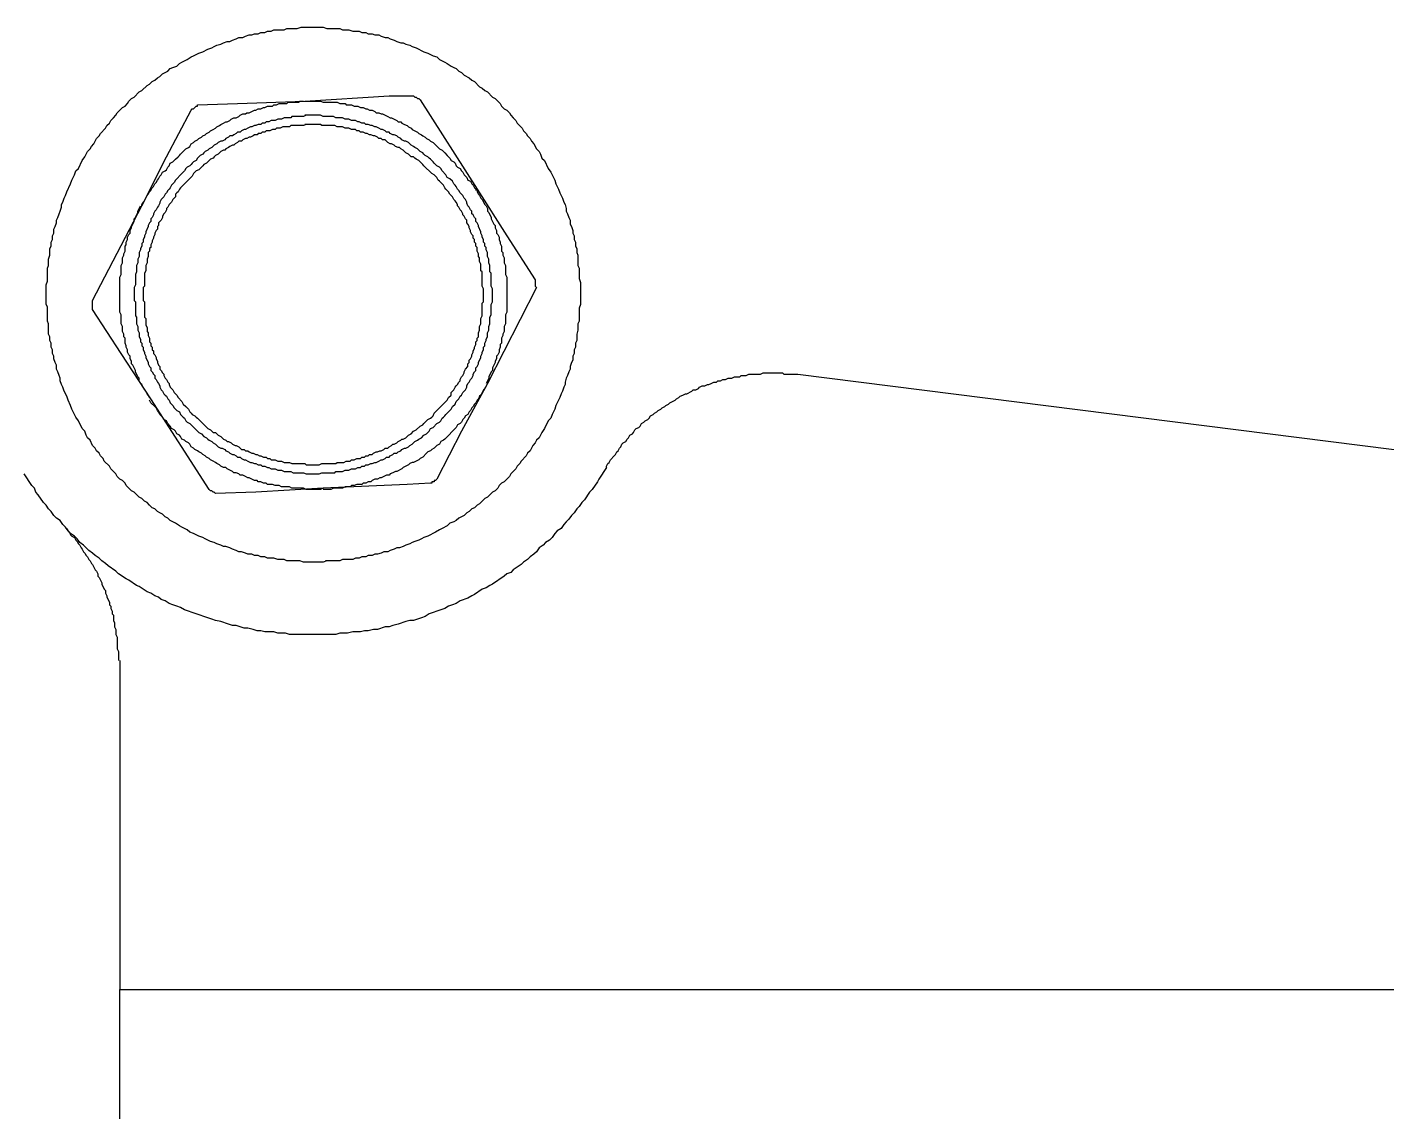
# Model space of a CAD drawing. Header units: inches. Extents: x 0 to 11, y 0.3 to 17.
# Drawn here: x 1.201 to 2.077, y 13.067 to 13.765 of the extents above; entities that cross this region are included whole.
import ezdxf

# ---------------------------------------------------------------- set-up
doc = ezdxf.new("R2010")
doc.units = ezdxf.units.IN
doc.header["$MEASUREMENT"] = 0
doc.layers.add('Layer 1', color=7, linetype='Continuous')

msp = doc.modelspace()

# ---------------------------------------------------------------- linework, layer by layer
at = {"layer": 'Layer 1', "color": 7, "lineweight": 25, "true_color": 0xffffff}
for points in [[(1.39417, 13.42166), (1.39167, 13.42083), (1.37916, 13.42083), (1.37667, 13.42166), (1.36833, 13.42166), (1.36667, 13.4225), (1.3625, 13.4225), (1.36, 13.42333), (1.35583, 13.42333), (1.35417, 13.42417), (1.35166, 13.42417), (1.35, 13.425), (1.3475, 13.425), (1.34583, 13.42584), (1.34334, 13.42584), (1.34167, 13.42666), (1.33917, 13.4275), (1.3375, 13.4275), (1.33584, 13.42833), (1.33333, 13.42917), (1.33167, 13.43), (1.32917, 13.43083), (1.3275, 13.43083), (1.32583, 13.43167), (1.32333, 13.4325), (1.32167, 13.43334), (1.31917, 13.43416), (1.3175, 13.435), (1.31584, 13.43583), (1.31417, 13.43667), (1.31167, 13.4375), (1.31, 13.43833), (1.30834, 13.43917), (1.30583, 13.44), (1.30417, 13.44166), (1.3025, 13.4425), (1.30084, 13.44333), (1.29917, 13.44417), (1.29666, 13.44583), (1.29333, 13.4475), (1.29167, 13.44916), (1.29, 13.45), (1.28833, 13.45167), (1.28667, 13.4525), (1.285, 13.45334), (1.28333, 13.455), (1.28166, 13.45583), (1.28, 13.4575), (1.27833, 13.45917), (1.27667, 13.46), (1.275, 13.46167), (1.27334, 13.4625), (1.27, 13.46583), (1.26833, 13.46667), (1.265, 13.47), (1.26417, 13.47167), (1.2625, 13.47333), (1.26083, 13.47417), (1.25917, 13.47583), (1.25833, 13.4775), (1.255, 13.48083), (1.25416, 13.4825), (1.25083, 13.48583), (1.25, 13.4875), (1.24833, 13.48916), (1.2475, 13.49083), (1.24584, 13.4925), (1.245, 13.49417), (1.24333, 13.49584), (1.24167, 13.49917), (1.24, 13.50083), (1.23917, 13.5025), (1.23834, 13.505), (1.23667, 13.50667), (1.23416, 13.51166), (1.2325, 13.51417), (1.23, 13.51917), (1.22917, 13.52167), (1.2275, 13.525), (1.22666, 13.5275), (1.225, 13.53083), (1.22417, 13.53333), (1.22333, 13.535), (1.2225, 13.5375), (1.2225, 13.53916), (1.22167, 13.54083), (1.22083, 13.54333), (1.22, 13.545), (1.22, 13.5475), (1.21916, 13.54917), (1.21834, 13.55166), (1.21834, 13.55333), (1.2175, 13.555), (1.2175, 13.5575), (1.21667, 13.55916), (1.21667, 13.56167), (1.21583, 13.56333), (1.21583, 13.56584), (1.215, 13.5675), (1.215, 13.57416), (1.21417, 13.57583), (1.21417, 13.585), (1.21333, 13.58667), (1.21333, 13.59917), (1.21417, 13.60166), (1.21417, 13.61), (1.215, 13.61167), (1.215, 13.61583), (1.21583, 13.61833), (1.21583, 13.6225), (1.21667, 13.62417), (1.21667, 13.62667), (1.2175, 13.62834), (1.2175, 13.63083), (1.21834, 13.6325), (1.21834, 13.635), (1.21916, 13.63666), (1.22, 13.63917), (1.22, 13.64084), (1.22083, 13.6425), (1.22167, 13.645), (1.2225, 13.64667), (1.22333, 13.64917), (1.22333, 13.65083), (1.22417, 13.6525), (1.225, 13.655), (1.22583, 13.65667), (1.22666, 13.65917), (1.22917, 13.66416), (1.23, 13.66667), (1.23167, 13.67), (1.2325, 13.6725), (1.23416, 13.67417), (1.23667, 13.67917), (1.23834, 13.68167), (1.24, 13.685), (1.24167, 13.68667), (1.2425, 13.68833), (1.24417, 13.69), (1.24584, 13.69333), (1.2475, 13.695), (1.24833, 13.69667), (1.25167, 13.7), (1.2525, 13.70167), (1.25416, 13.70334), (1.255, 13.705), (1.25667, 13.70667), (1.25833, 13.70833), (1.25917, 13.71), (1.2625, 13.71333), (1.26417, 13.71417), (1.26584, 13.71583), (1.26667, 13.7175), (1.26833, 13.71917), (1.27, 13.72), (1.27334, 13.72333), (1.275, 13.72417), (1.27833, 13.7275), (1.28, 13.72833), (1.28166, 13.73), (1.28333, 13.73083), (1.285, 13.7325), (1.28667, 13.73333), (1.28833, 13.735), (1.29, 13.73583), (1.29167, 13.73667), (1.29333, 13.73834), (1.295, 13.73916), (1.2975, 13.74), (1.29917, 13.74167), (1.30084, 13.7425), (1.3025, 13.74333), (1.30417, 13.74417), (1.30667, 13.74584), (1.30834, 13.74666), (1.31, 13.7475), (1.31167, 13.74833), (1.31417, 13.74917), (1.3175, 13.75083), (1.32, 13.75167), (1.32167, 13.7525), (1.32333, 13.75334), (1.32583, 13.75416), (1.3275, 13.755), (1.33, 13.75583), (1.33167, 13.75583), (1.33333, 13.75667), (1.33584, 13.7575), (1.3375, 13.75833), (1.34, 13.75833), (1.34167, 13.75917), (1.34416, 13.76), (1.34583, 13.76), (1.3475, 13.76084), (1.35, 13.76084), (1.35166, 13.76166), (1.35417, 13.76166), (1.35583, 13.7625), (1.35833, 13.7625), (1.36, 13.76333), (1.36667, 13.76333), (1.36833, 13.76417), (1.375, 13.76417), (1.3775, 13.765), (1.39167, 13.765), (1.39417, 13.76417), (1.4025, 13.76417), (1.40417, 13.76333), (1.40833, 13.76333), (1.41083, 13.7625), (1.415, 13.7625), (1.41667, 13.76166), (1.41917, 13.76166), (1.42083, 13.76084), (1.42333, 13.76084), (1.425, 13.76), (1.4275, 13.76), (1.42917, 13.75917), (1.43167, 13.75833), (1.43334, 13.75833), (1.435, 13.7575), (1.4375, 13.75667), (1.43917, 13.75583), (1.44166, 13.755), (1.44333, 13.755), (1.445, 13.75416), (1.4475, 13.75334), (1.44916, 13.7525), (1.45167, 13.75167), (1.45667, 13.74917), (1.45917, 13.74833), (1.46084, 13.7475), (1.4625, 13.74666), (1.465, 13.74584), (1.46667, 13.74417), (1.46834, 13.74333), (1.47, 13.7425), (1.47167, 13.74167), (1.47417, 13.74), (1.47583, 13.73916), (1.4775, 13.73834), (1.47917, 13.73667), (1.48083, 13.73583), (1.4825, 13.73416), (1.48583, 13.7325), (1.4875, 13.73083), (1.48917, 13.73), (1.4925, 13.72666), (1.49417, 13.72583), (1.49584, 13.72417), (1.4975, 13.72333), (1.50083, 13.72), (1.5025, 13.71917), (1.50583, 13.71583), (1.50667, 13.71417), (1.50833, 13.7125), (1.51, 13.71167), (1.51166, 13.71), (1.5125, 13.70833), (1.51417, 13.70667), (1.51584, 13.705), (1.51667, 13.70334), (1.52, 13.7), (1.52083, 13.69834), (1.5225, 13.69667), (1.52334, 13.695), (1.525, 13.69333), (1.52583, 13.69166), (1.5275, 13.69), (1.52917, 13.68667), (1.53084, 13.685), (1.53166, 13.68334), (1.5325, 13.68083), (1.53417, 13.67917), (1.53667, 13.67417), (1.53833, 13.67166), (1.54083, 13.66667), (1.54167, 13.66416), (1.54333, 13.66083), (1.54417, 13.65833), (1.54583, 13.655), (1.54666, 13.6525), (1.5475, 13.65083), (1.54833, 13.64834), (1.54833, 13.64667), (1.54917, 13.645), (1.55, 13.6425), (1.55084, 13.64084), (1.55084, 13.63833), (1.55167, 13.63666), (1.5525, 13.63417), (1.5525, 13.6325), (1.55333, 13.63083), (1.55333, 13.62834), (1.55417, 13.62667), (1.55417, 13.62417), (1.555, 13.6225), (1.555, 13.62), (1.55583, 13.61833), (1.55583, 13.61167), (1.55667, 13.61), (1.55667, 13.60333), (1.5575, 13.60083), (1.5575, 13.58667), (1.55667, 13.58417), (1.55667, 13.57583), (1.55583, 13.57416), (1.55583, 13.57), (1.555, 13.5675), (1.555, 13.56333), (1.55417, 13.56167), (1.55417, 13.55916), (1.55333, 13.5575), (1.55333, 13.555), (1.5525, 13.55333), (1.5525, 13.55084), (1.55167, 13.54917), (1.55084, 13.54666), (1.55084, 13.545), (1.55, 13.54333), (1.54917, 13.54083), (1.54833, 13.53916), (1.5475, 13.53667), (1.5475, 13.535), (1.54666, 13.53333), (1.54583, 13.53083), (1.545, 13.52917), (1.54417, 13.52667), (1.54167, 13.52167), (1.54083, 13.51917), (1.53916, 13.51584), (1.53833, 13.51333), (1.53667, 13.51166), (1.53417, 13.50667), (1.5325, 13.50416), (1.53084, 13.50083), (1.52917, 13.49917), (1.52833, 13.4975), (1.52667, 13.49584), (1.525, 13.4925), (1.52334, 13.49083), (1.5225, 13.48916), (1.51917, 13.48583), (1.51833, 13.48416), (1.51667, 13.4825), (1.51584, 13.48083), (1.5125, 13.4775), (1.51166, 13.47583), (1.50833, 13.4725), (1.50667, 13.47167), (1.505, 13.47), (1.50416, 13.46833), (1.5025, 13.46667), (1.50083, 13.46583), (1.4975, 13.4625), (1.49584, 13.46167), (1.4925, 13.45833), (1.49083, 13.4575), (1.48917, 13.45583), (1.4875, 13.455), (1.48583, 13.45334), (1.48416, 13.4525), (1.4825, 13.45083), (1.48083, 13.45), (1.47917, 13.44916), (1.4775, 13.4475), (1.47583, 13.44667), (1.47333, 13.44583), (1.47167, 13.44417), (1.46834, 13.4425), (1.46667, 13.44166), (1.46417, 13.44), (1.45917, 13.4375), (1.45667, 13.43667), (1.455, 13.43583), (1.45334, 13.435), (1.45083, 13.43416), (1.44916, 13.43334), (1.4475, 13.4325), (1.445, 13.43167), (1.44333, 13.43083), (1.44084, 13.43), (1.43917, 13.43), (1.4375, 13.42917), (1.435, 13.42833), (1.43334, 13.4275), (1.43083, 13.4275), (1.42917, 13.42666), (1.42667, 13.42584), (1.425, 13.42584), (1.42333, 13.425), (1.42083, 13.425), (1.41917, 13.42417), (1.41667, 13.42417), (1.415, 13.42333), (1.4125, 13.42333), (1.41083, 13.4225), (1.40417, 13.4225), (1.4025, 13.42166), (1.39333, 13.42166)], [(1.38, 13.7175), (1.43416, 13.72083), (1.45, 13.72083), (1.45083, 13.72), (1.45167, 13.72), (1.4525, 13.71917), (1.45334, 13.71917), (1.45417, 13.71833)], [(1.275, 13.65), (1.275, 13.65083), (1.27583, 13.6525), (1.27667, 13.65333), (1.27833, 13.65667), (1.27917, 13.6575), (1.28, 13.65917), (1.28084, 13.66), (1.28166, 13.66167), (1.2825, 13.6625), (1.28333, 13.66416), (1.28417, 13.665), (1.285, 13.66667), (1.28583, 13.6675), (1.28667, 13.66917), (1.2875, 13.67), (1.28833, 13.67166), (1.29, 13.6725), (1.29083, 13.67333), (1.29167, 13.675), (1.2925, 13.67584), (1.29333, 13.6775), (1.295, 13.67833), (1.29583, 13.67917), (1.29666, 13.68), (1.29833, 13.68167), (1.29917, 13.6825), (1.3, 13.68334), (1.30167, 13.685), (1.3025, 13.68583), (1.30333, 13.68667), (1.305, 13.6875), (1.30583, 13.68833), (1.30667, 13.69), (1.30834, 13.69084), (1.30916, 13.69166), (1.31083, 13.6925), (1.31167, 13.69333), (1.31333, 13.69417), (1.31417, 13.695), (1.31584, 13.69583), (1.31666, 13.69667), (1.31833, 13.6975), (1.31917, 13.69834), (1.32083, 13.69916), (1.3225, 13.7), (1.32333, 13.70083), (1.325, 13.70167), (1.32583, 13.7025), (1.3275, 13.70334), (1.32917, 13.70417), (1.33, 13.70417), (1.33167, 13.705), (1.3325, 13.70583), (1.33417, 13.70667), (1.33584, 13.70667), (1.3375, 13.7075), (1.33833, 13.70833), (1.34, 13.70917), (1.34167, 13.70917), (1.3425, 13.71), (1.34416, 13.71), (1.3475, 13.71167), (1.34833, 13.71167), (1.35, 13.7125), (1.35166, 13.7125), (1.35333, 13.71333), (1.35417, 13.71333), (1.35583, 13.71417), (1.35916, 13.71417), (1.36, 13.715), (1.36167, 13.715), (1.36334, 13.71583), (1.36833, 13.71583), (1.36917, 13.71667), (1.37583, 13.71667), (1.37667, 13.7175), (1.37916, 13.7175)], [(1.275, 13.65), (1.29083, 13.68167), (1.30667, 13.71167), (1.3075, 13.7125), (1.30834, 13.7125), (1.31, 13.71417), (1.31083, 13.71417), (1.31083, 13.715), (1.33667, 13.71583), (1.38, 13.7175)], [(1.38, 13.7175), (1.39, 13.7175), (1.39167, 13.71667), (1.40083, 13.71667), (1.4025, 13.71583), (1.40584, 13.71583), (1.40666, 13.715), (1.41, 13.715), (1.41167, 13.71417), (1.41416, 13.71417), (1.41583, 13.71333), (1.4175, 13.71333), (1.41917, 13.7125), (1.42, 13.7125), (1.42166, 13.71167), (1.42333, 13.71167), (1.425, 13.71084), (1.42584, 13.71), (1.4275, 13.71), (1.42917, 13.70917), (1.43, 13.70917), (1.43334, 13.7075), (1.435, 13.70667), (1.43583, 13.70667), (1.4375, 13.70583), (1.43917, 13.705), (1.44, 13.70417), (1.44166, 13.70417), (1.4425, 13.70334), (1.44417, 13.7025), (1.44583, 13.70167), (1.44667, 13.70083), (1.44833, 13.7), (1.44916, 13.69916), (1.45083, 13.69834), (1.4525, 13.6975), (1.45334, 13.69667), (1.455, 13.69583), (1.45583, 13.695), (1.4575, 13.69417), (1.45833, 13.69333), (1.46, 13.6925), (1.46084, 13.69166), (1.4625, 13.69084), (1.46667, 13.68667), (1.46834, 13.68583), (1.46916, 13.685), (1.47, 13.68416), (1.47167, 13.6825), (1.4725, 13.68167), (1.47333, 13.68083), (1.47417, 13.67917), (1.47583, 13.67833), (1.47666, 13.6775), (1.4775, 13.67584), (1.47833, 13.675), (1.48, 13.67417), (1.48083, 13.6725), (1.48167, 13.67166), (1.4825, 13.67), (1.48416, 13.66833), (1.485, 13.66667), (1.48667, 13.66583), (1.4875, 13.66416), (1.48834, 13.66333), (1.48917, 13.66167), (1.49, 13.66083), (1.49, 13.66)], [(1.45417, 13.71833), (1.49083, 13.66083)], [(1.38083, 13.70833), (1.37916, 13.7075), (1.37166, 13.7075), (1.37084, 13.70667), (1.36667, 13.70667), (1.365, 13.70583), (1.3625, 13.70583), (1.36083, 13.705), (1.35833, 13.705), (1.35667, 13.70417), (1.355, 13.70417), (1.35417, 13.70334), (1.3525, 13.70334), (1.35166, 13.7025), (1.35, 13.7025), (1.34833, 13.70167), (1.3475, 13.70167), (1.34583, 13.70083), (1.345, 13.70083), (1.34334, 13.7), (1.34167, 13.69916), (1.34083, 13.69916), (1.33917, 13.69834), (1.33833, 13.6975), (1.33667, 13.6975), (1.33584, 13.69667), (1.33417, 13.69583), (1.33333, 13.695), (1.33167, 13.695), (1.33083, 13.69417), (1.32917, 13.69333), (1.32834, 13.6925), (1.32667, 13.69166), (1.32583, 13.69166), (1.32416, 13.69084), (1.32333, 13.69), (1.32167, 13.68917), (1.32, 13.6875), (1.31833, 13.68667), (1.3175, 13.68583), (1.31584, 13.685), (1.315, 13.68416), (1.31417, 13.68334), (1.3125, 13.6825), (1.31167, 13.68167), (1.31083, 13.68083), (1.31, 13.67917), (1.30834, 13.67833), (1.3075, 13.6775), (1.30667, 13.67666), (1.30583, 13.67584), (1.30417, 13.675), (1.30333, 13.67417), (1.3025, 13.6725), (1.30167, 13.67166), (1.30084, 13.67083), (1.29666, 13.66667), (1.29583, 13.665), (1.295, 13.66416), (1.29417, 13.66333), (1.29333, 13.66167), (1.2925, 13.66083), (1.29167, 13.66), (1.29083, 13.65833), (1.29, 13.6575), (1.28916, 13.65583), (1.28833, 13.655), (1.2875, 13.65417), (1.28667, 13.6525), (1.28667, 13.65167), (1.28583, 13.65), (1.285, 13.64917), (1.28417, 13.6475), (1.28333, 13.64667), (1.2825, 13.645), (1.2825, 13.64417), (1.28166, 13.6425), (1.28084, 13.64167), (1.28084, 13.64), (1.28, 13.63917), (1.27917, 13.6375), (1.27917, 13.63666), (1.2775, 13.63333), (1.2775, 13.6325), (1.27667, 13.63083), (1.27667, 13.63), (1.27583, 13.62834), (1.27583, 13.62667), (1.275, 13.62583), (1.275, 13.62417), (1.27417, 13.6225), (1.27417, 13.62166), (1.27334, 13.62), (1.27334, 13.6175), (1.2725, 13.61583), (1.2725, 13.61334), (1.27167, 13.61167), (1.27167, 13.6075), (1.27083, 13.60583), (1.27083, 13.59917), (1.27, 13.5975), (1.27, 13.58917), (1.27083, 13.58833), (1.27083, 13.57917), (1.27167, 13.57834), (1.27167, 13.57416), (1.2725, 13.5725), (1.2725, 13.57), (1.27334, 13.56833), (1.27334, 13.56584), (1.27417, 13.56417), (1.27417, 13.5625), (1.275, 13.56167), (1.275, 13.56), (1.27583, 13.55916), (1.27583, 13.5575), (1.27667, 13.55583), (1.27667, 13.555), (1.2775, 13.55333), (1.2775, 13.5525), (1.27917, 13.54917), (1.27917, 13.54833), (1.28, 13.54666), (1.28084, 13.54583), (1.28084, 13.54417), (1.28166, 13.54333), (1.2825, 13.54167), (1.28333, 13.54083), (1.28333, 13.53916), (1.28417, 13.53833), (1.285, 13.53667), (1.28583, 13.53583), (1.28667, 13.53417), (1.28667, 13.53333), (1.2875, 13.53167), (1.28833, 13.53083), (1.28916, 13.52917), (1.29, 13.52833), (1.29083, 13.5275), (1.29167, 13.52583), (1.2925, 13.525), (1.29333, 13.52334), (1.295, 13.52167), (1.29583, 13.52), (1.29666, 13.51917), (1.2975, 13.51833), (1.29917, 13.5175), (1.3, 13.51584), (1.30084, 13.515), (1.30167, 13.51417), (1.3025, 13.51333), (1.30333, 13.51166), (1.30417, 13.51084), (1.30583, 13.51), (1.31083, 13.505), (1.31167, 13.50416), (1.31333, 13.50334), (1.315, 13.50167), (1.31666, 13.50083), (1.3175, 13.5), (1.31833, 13.49917), (1.32, 13.49833), (1.32083, 13.4975), (1.3225, 13.49666), (1.32333, 13.49584), (1.32416, 13.495), (1.32583, 13.49417), (1.32667, 13.49417), (1.32834, 13.49333), (1.32917, 13.4925), (1.33083, 13.49167), (1.33167, 13.49083), (1.33333, 13.49), (1.33417, 13.49), (1.33584, 13.48916), (1.33667, 13.48834), (1.33833, 13.48834), (1.33917, 13.4875), (1.34083, 13.48667), (1.34167, 13.48667), (1.34334, 13.48583), (1.345, 13.485), (1.34583, 13.485), (1.3475, 13.48416), (1.34833, 13.48416), (1.35, 13.48333), (1.35166, 13.48333), (1.3525, 13.4825), (1.35417, 13.4825), (1.35583, 13.48167), (1.35667, 13.48167), (1.35833, 13.48083), (1.36083, 13.48083), (1.3625, 13.48), (1.365, 13.48), (1.36667, 13.47917), (1.37084, 13.47917), (1.3725, 13.47833), (1.37916, 13.47833), (1.38083, 13.4775), (1.38917, 13.4775), (1.39084, 13.47833), (1.39917, 13.47833), (1.4, 13.47917), (1.40417, 13.47917), (1.40584, 13.48), (1.40833, 13.48), (1.41, 13.48083), (1.4125, 13.48083), (1.41416, 13.48167), (1.41583, 13.48167), (1.41667, 13.4825), (1.41833, 13.4825), (1.41917, 13.48333), (1.42083, 13.48333), (1.4225, 13.48416), (1.42333, 13.48416), (1.425, 13.485), (1.42584, 13.485), (1.4275, 13.48583), (1.42917, 13.48667), (1.43, 13.48667), (1.43167, 13.4875), (1.4325, 13.48834), (1.43416, 13.48834), (1.435, 13.48916), (1.43667, 13.49), (1.4375, 13.49083), (1.43917, 13.49083), (1.44, 13.49167), (1.44166, 13.4925), (1.4425, 13.49333), (1.44417, 13.49417), (1.445, 13.49417), (1.44667, 13.495), (1.4475, 13.49584), (1.44916, 13.49666), (1.45, 13.4975), (1.45083, 13.49833), (1.4525, 13.49917), (1.45334, 13.5), (1.455, 13.50083), (1.45667, 13.5025), (1.45833, 13.50334), (1.46, 13.505), (1.46084, 13.50667), (1.4625, 13.5075), (1.465, 13.51), (1.46667, 13.51084), (1.4675, 13.51166), (1.46834, 13.51333), (1.46916, 13.51417), (1.47, 13.515), (1.47083, 13.51584), (1.4725, 13.5175), (1.47333, 13.51833), (1.47417, 13.51917), (1.475, 13.52083), (1.47666, 13.5225), (1.4775, 13.52417), (1.47833, 13.525), (1.47917, 13.52583), (1.48, 13.5275), (1.48083, 13.52833), (1.48167, 13.53), (1.4825, 13.53083), (1.48333, 13.53167), (1.48416, 13.53333), (1.48416, 13.53417), (1.485, 13.53583), (1.48583, 13.53667), (1.48667, 13.53833), (1.4875, 13.53916), (1.48834, 13.54083), (1.48834, 13.54167), (1.48917, 13.54333), (1.49, 13.54417), (1.49, 13.54583), (1.49083, 13.54666), (1.49167, 13.54833), (1.49167, 13.54917), (1.49333, 13.5525), (1.49333, 13.55333), (1.49417, 13.555), (1.49417, 13.55583), (1.495, 13.5575), (1.495, 13.55916), (1.49584, 13.56), (1.49584, 13.56167), (1.49666, 13.56333), (1.49666, 13.56417), (1.4975, 13.56584), (1.4975, 13.56833), (1.49833, 13.57), (1.49833, 13.5725), (1.49917, 13.57416), (1.49917, 13.57834), (1.5, 13.58), (1.5, 13.58667), (1.50083, 13.58833), (1.50083, 13.59667), (1.5, 13.59833), (1.5, 13.60667), (1.49917, 13.6075), (1.49917, 13.61167), (1.49833, 13.61334), (1.49833, 13.61583), (1.4975, 13.6175), (1.4975, 13.62), (1.49666, 13.62166), (1.49666, 13.62333), (1.49584, 13.62417), (1.49584, 13.62583), (1.495, 13.62667), (1.495, 13.62834), (1.49417, 13.63), (1.49417, 13.63083), (1.49333, 13.6325), (1.49333, 13.63333), (1.49167, 13.63666), (1.49167, 13.6375), (1.49083, 13.63917), (1.49, 13.64), (1.49, 13.64167), (1.48917, 13.6425), (1.48834, 13.64417), (1.4875, 13.645), (1.4875, 13.64667), (1.48667, 13.6475), (1.48583, 13.64917), (1.485, 13.65), (1.48416, 13.65167), (1.48416, 13.6525), (1.48333, 13.65417), (1.4825, 13.655), (1.48167, 13.65667), (1.48083, 13.6575), (1.48, 13.65833), (1.47917, 13.66), (1.47833, 13.66083), (1.4775, 13.6625), (1.47666, 13.66333), (1.47583, 13.66416), (1.475, 13.66583), (1.47333, 13.6675), (1.47167, 13.66833), (1.47083, 13.67), (1.46834, 13.6725), (1.4675, 13.67417), (1.46667, 13.675), (1.465, 13.67584), (1.46417, 13.67666), (1.46333, 13.6775), (1.4625, 13.67833), (1.46084, 13.68), (1.46, 13.68083), (1.45917, 13.68167), (1.4575, 13.6825), (1.45667, 13.68334), (1.45583, 13.68416), (1.45417, 13.685), (1.45334, 13.68583), (1.4525, 13.68667), (1.45083, 13.6875), (1.45, 13.68833), (1.44833, 13.68917), (1.4475, 13.69), (1.44667, 13.69084), (1.445, 13.69166), (1.44417, 13.69166), (1.4425, 13.6925), (1.44166, 13.69333), (1.44, 13.69417), (1.43917, 13.695), (1.4375, 13.69583), (1.43667, 13.69583), (1.435, 13.69667), (1.43416, 13.6975), (1.4325, 13.6975), (1.43167, 13.69834), (1.43, 13.69916), (1.42917, 13.69916), (1.4275, 13.7), (1.42584, 13.70083), (1.425, 13.70083), (1.42333, 13.70167), (1.4225, 13.70167), (1.42083, 13.7025), (1.41917, 13.7025), (1.41833, 13.70334), (1.41667, 13.70334), (1.415, 13.70417), (1.41416, 13.70417), (1.4125, 13.705), (1.41, 13.705), (1.40833, 13.70583), (1.40584, 13.70583), (1.40417, 13.70667), (1.4, 13.70667), (1.39834, 13.7075), (1.39167, 13.7075), (1.39, 13.70833), (1.38, 13.70833)], [(1.38083, 13.7025), (1.37916, 13.70167), (1.37084, 13.70167), (1.37, 13.70083), (1.36583, 13.70083), (1.36417, 13.7), (1.36167, 13.7), (1.36083, 13.69916), (1.35916, 13.69916), (1.3575, 13.69834), (1.355, 13.69834), (1.35417, 13.6975), (1.3525, 13.6975), (1.35166, 13.69667), (1.35, 13.69667), (1.34917, 13.69583), (1.3475, 13.69583), (1.34667, 13.695), (1.345, 13.69417), (1.34416, 13.69417), (1.3425, 13.69333), (1.34167, 13.69333), (1.34, 13.6925), (1.33917, 13.69166), (1.3375, 13.69166), (1.33667, 13.69084), (1.335, 13.69), (1.33417, 13.68917), (1.33333, 13.68917), (1.33167, 13.68833), (1.33083, 13.6875), (1.32917, 13.68667), (1.32834, 13.68583), (1.3275, 13.68583), (1.32583, 13.685), (1.325, 13.68416), (1.32416, 13.68334), (1.3225, 13.6825), (1.32167, 13.68167), (1.32083, 13.68083), (1.31917, 13.68), (1.31833, 13.67917), (1.3175, 13.67833), (1.31666, 13.6775), (1.315, 13.67666), (1.31417, 13.67584), (1.31167, 13.67333), (1.31, 13.6725), (1.30834, 13.67083), (1.3075, 13.66917), (1.3025, 13.66416), (1.30167, 13.66333), (1.30084, 13.6625), (1.3, 13.66167), (1.29917, 13.66083), (1.29833, 13.65917), (1.2975, 13.65833), (1.29666, 13.6575), (1.29666, 13.65583), (1.29583, 13.655), (1.295, 13.65417), (1.29417, 13.6525), (1.2925, 13.65083), (1.29167, 13.64917), (1.29083, 13.64834), (1.29083, 13.6475), (1.29, 13.64583), (1.28916, 13.645), (1.28833, 13.64333), (1.28833, 13.6425), (1.2875, 13.64084), (1.28667, 13.64), (1.28583, 13.63917), (1.28583, 13.6375), (1.285, 13.63666), (1.285, 13.635), (1.28417, 13.63417), (1.28333, 13.6325), (1.28333, 13.63167), (1.2825, 13.63), (1.2825, 13.62916), (1.28166, 13.6275), (1.28166, 13.62667), (1.28084, 13.625), (1.28084, 13.62333), (1.28, 13.6225), (1.28, 13.62084), (1.27917, 13.62), (1.27917, 13.6175), (1.27833, 13.61583), (1.27833, 13.61334), (1.2775, 13.61167), (1.2775, 13.60833), (1.27667, 13.60667), (1.27667, 13.59833), (1.27583, 13.5975), (1.27583, 13.58917), (1.27667, 13.58833), (1.27667, 13.57834), (1.2775, 13.5775), (1.2775, 13.57334), (1.27833, 13.57167), (1.27833, 13.56917), (1.27917, 13.56833), (1.27917, 13.56666), (1.28, 13.565), (1.28, 13.5625), (1.28084, 13.56167), (1.28084, 13.56), (1.28166, 13.55916), (1.28166, 13.5575), (1.2825, 13.55667), (1.2825, 13.555), (1.28333, 13.55417), (1.28417, 13.5525), (1.28417, 13.55166), (1.285, 13.55), (1.285, 13.54917), (1.28583, 13.5475), (1.28667, 13.54666), (1.28667, 13.545), (1.2875, 13.54417), (1.28833, 13.5425), (1.28916, 13.54167), (1.28916, 13.54083), (1.29, 13.53916), (1.29083, 13.53833), (1.29167, 13.53667), (1.2925, 13.53583), (1.2925, 13.535), (1.29333, 13.53333), (1.29417, 13.5325), (1.295, 13.53167), (1.29583, 13.53), (1.2975, 13.52833), (1.29833, 13.52667), (1.30084, 13.52417), (1.30167, 13.5225), (1.30333, 13.52083), (1.30417, 13.52), (1.305, 13.51917), (1.30583, 13.5175), (1.30667, 13.51667), (1.3075, 13.51584), (1.30916, 13.515), (1.31, 13.51417), (1.31083, 13.51333), (1.31167, 13.5125), (1.3125, 13.51166), (1.3175, 13.50667), (1.31917, 13.50583), (1.32083, 13.50416), (1.3225, 13.50416), (1.32416, 13.5025), (1.32583, 13.50167), (1.3275, 13.5), (1.32917, 13.49917), (1.33, 13.49833), (1.33083, 13.49833), (1.3325, 13.4975), (1.33333, 13.49666), (1.335, 13.49584), (1.33584, 13.49584), (1.3375, 13.495), (1.33833, 13.49417), (1.33917, 13.49333), (1.34083, 13.49333), (1.34167, 13.4925), (1.34334, 13.4925), (1.34416, 13.49167), (1.34583, 13.49083), (1.34667, 13.49083), (1.34833, 13.49), (1.34917, 13.49), (1.35083, 13.48916), (1.35166, 13.48916), (1.35333, 13.48834), (1.355, 13.48834), (1.35583, 13.4875), (1.3575, 13.4875), (1.35833, 13.48667), (1.36083, 13.48667), (1.3625, 13.48583), (1.365, 13.48583), (1.36667, 13.485), (1.37, 13.485), (1.37166, 13.48416), (1.38, 13.48416), (1.38083, 13.48333), (1.38917, 13.48333), (1.39084, 13.48416), (1.4, 13.48416), (1.40083, 13.485), (1.405, 13.485), (1.40666, 13.48583), (1.40917, 13.48583), (1.41, 13.48667), (1.41167, 13.48667), (1.41333, 13.4875), (1.41583, 13.4875), (1.41667, 13.48834), (1.41833, 13.48834), (1.41917, 13.48916), (1.42083, 13.48916), (1.42166, 13.49), (1.42333, 13.49), (1.42417, 13.49083), (1.42584, 13.49167), (1.42667, 13.49167), (1.42833, 13.4925), (1.42917, 13.4925), (1.43083, 13.49333), (1.43167, 13.49417), (1.43334, 13.49417), (1.43416, 13.495), (1.43583, 13.49584), (1.43667, 13.49666), (1.4375, 13.49666), (1.43917, 13.4975), (1.44, 13.49833), (1.44166, 13.49917), (1.4425, 13.5), (1.44333, 13.5), (1.445, 13.50083), (1.44667, 13.5025), (1.44833, 13.50334), (1.45, 13.505), (1.45167, 13.50583), (1.45417, 13.50833), (1.45583, 13.50917), (1.45667, 13.51), (1.4575, 13.51084), (1.45833, 13.51166), (1.45917, 13.5125), (1.46084, 13.51333), (1.46167, 13.51417), (1.4625, 13.515), (1.46333, 13.51667), (1.46417, 13.5175), (1.465, 13.51833), (1.46583, 13.51917), (1.46667, 13.52), (1.47167, 13.525), (1.4725, 13.52667), (1.47417, 13.52833), (1.47417, 13.53), (1.475, 13.53083), (1.47583, 13.53167), (1.47666, 13.53333), (1.4775, 13.53417), (1.47833, 13.535), (1.47917, 13.53667), (1.48, 13.5375), (1.48, 13.53833), (1.48083, 13.54), (1.48167, 13.54083), (1.4825, 13.5425), (1.4825, 13.54333), (1.48333, 13.545), (1.485, 13.54666), (1.485, 13.54833), (1.48583, 13.54917), (1.48583, 13.55084), (1.48667, 13.55166), (1.4875, 13.55333), (1.4875, 13.55417), (1.48834, 13.55583), (1.48834, 13.55667), (1.48917, 13.55834), (1.48917, 13.55916), (1.49, 13.56083), (1.49, 13.5625), (1.49083, 13.56333), (1.49083, 13.565), (1.49167, 13.56584), (1.49167, 13.56833), (1.4925, 13.57), (1.4925, 13.5725), (1.49333, 13.57416), (1.49333, 13.5775), (1.49417, 13.57917), (1.49417, 13.5875), (1.495, 13.58833), (1.495, 13.59667), (1.49417, 13.59833), (1.49417, 13.6075), (1.49333, 13.60833), (1.49333, 13.6125), (1.4925, 13.61416), (1.4925, 13.61667), (1.49167, 13.6175), (1.49167, 13.61917), (1.49083, 13.62084), (1.49083, 13.62333), (1.49, 13.62417), (1.49, 13.62583), (1.48917, 13.62667), (1.48917, 13.62834), (1.48834, 13.62916), (1.48834, 13.63083), (1.4875, 13.63167), (1.48667, 13.63333), (1.48667, 13.63417), (1.48583, 13.63584), (1.48583, 13.63666), (1.485, 13.63833), (1.48416, 13.63917), (1.48416, 13.64084), (1.48333, 13.64167), (1.4825, 13.64333), (1.48167, 13.64417), (1.48167, 13.645), (1.48083, 13.64667), (1.48, 13.6475), (1.47917, 13.64917), (1.47833, 13.65), (1.47833, 13.65083), (1.4775, 13.6525), (1.47666, 13.65333), (1.47583, 13.65417), (1.475, 13.65583), (1.47417, 13.65667), (1.47333, 13.6575), (1.4725, 13.65917), (1.47167, 13.66), (1.47083, 13.66083), (1.47, 13.66167), (1.46916, 13.66333), (1.46834, 13.66416), (1.4675, 13.665), (1.46667, 13.66583), (1.46583, 13.66667), (1.465, 13.66833), (1.46333, 13.67), (1.46167, 13.67083), (1.45667, 13.67584), (1.45583, 13.67666), (1.455, 13.6775), (1.45417, 13.67833), (1.45334, 13.67917), (1.45167, 13.68), (1.45083, 13.68083), (1.45, 13.68167), (1.44833, 13.68167), (1.4475, 13.6825), (1.44667, 13.68334), (1.445, 13.68416), (1.44417, 13.685), (1.44333, 13.68583), (1.44166, 13.68667), (1.44084, 13.6875), (1.44, 13.6875), (1.43833, 13.68833), (1.4375, 13.68917), (1.43583, 13.69), (1.435, 13.69), (1.43334, 13.69084), (1.43167, 13.6925), (1.43, 13.6925), (1.42917, 13.69333), (1.4275, 13.69333), (1.42667, 13.69417), (1.425, 13.695), (1.42417, 13.695), (1.4225, 13.69583), (1.42166, 13.69583), (1.42, 13.69667), (1.41917, 13.69667), (1.4175, 13.6975), (1.41583, 13.6975), (1.415, 13.69834), (1.41333, 13.69834), (1.4125, 13.69916), (1.41, 13.69916), (1.40833, 13.7), (1.40584, 13.7), (1.40417, 13.70083), (1.40083, 13.70083), (1.39917, 13.70167), (1.39084, 13.70167), (1.39, 13.7025), (1.38, 13.7025)], [(1.49083, 13.66083), (1.49083, 13.65917), (1.49167, 13.6575), (1.4925, 13.65667), (1.49333, 13.655), (1.49417, 13.65417), (1.49584, 13.65083), (1.49666, 13.65), (1.4975, 13.64834), (1.4975, 13.64667), (1.49833, 13.64583), (1.5, 13.6425), (1.5, 13.64167), (1.50167, 13.63833), (1.5025, 13.6375), (1.5025, 13.63584), (1.50334, 13.63417), (1.50334, 13.6325), (1.50416, 13.63167), (1.505, 13.63), (1.505, 13.62834), (1.50583, 13.62667), (1.50583, 13.62583), (1.50667, 13.62417), (1.50667, 13.62084), (1.5075, 13.62), (1.5075, 13.61833), (1.50833, 13.61667), (1.50833, 13.61334), (1.50917, 13.61167), (1.50917, 13.60583), (1.51, 13.60417), (1.51, 13.58167), (1.50917, 13.58), (1.50917, 13.57416), (1.50833, 13.5725), (1.50833, 13.56917), (1.5075, 13.5675), (1.5075, 13.56666), (1.50667, 13.565), (1.50667, 13.56167), (1.50583, 13.56083), (1.50583, 13.55916), (1.505, 13.5575), (1.505, 13.55583), (1.50416, 13.55417), (1.50334, 13.55333), (1.50334, 13.55166), (1.5025, 13.55), (1.5025, 13.54917), (1.50083, 13.54583), (1.50083, 13.54417), (1.5, 13.54333), (1.49833, 13.54), (1.49833, 13.53916), (1.49666, 13.53583)], [(1.49083, 13.66083), (1.51, 13.63083), (1.52833, 13.6025)], [(1.28084, 13.52583), (1.26166, 13.555), (1.24333, 13.58333), (1.24333, 13.58917), (1.275, 13.65)], [(1.28084, 13.52583), (1.28, 13.52667), (1.27917, 13.52833), (1.27833, 13.52917), (1.2775, 13.53083), (1.27667, 13.53167), (1.275, 13.535), (1.27417, 13.53583), (1.27334, 13.5375), (1.27334, 13.53916), (1.2725, 13.54), (1.27083, 13.54333), (1.27083, 13.54417), (1.26917, 13.5475), (1.26833, 13.54833), (1.26833, 13.55), (1.2675, 13.55166), (1.2675, 13.55333), (1.26667, 13.55417), (1.26584, 13.55583), (1.26584, 13.5575), (1.265, 13.55916), (1.265, 13.56), (1.26417, 13.56167), (1.26417, 13.565), (1.26333, 13.56584), (1.26333, 13.5675), (1.2625, 13.56917), (1.2625, 13.5725), (1.26166, 13.57416), (1.26166, 13.58), (1.26083, 13.58167), (1.26083, 13.60417), (1.26166, 13.60583), (1.26166, 13.61167), (1.2625, 13.61334), (1.2625, 13.61667), (1.26333, 13.61833), (1.26333, 13.61917), (1.26417, 13.62084), (1.26417, 13.62417), (1.265, 13.625), (1.265, 13.62667), (1.26584, 13.62834), (1.26584, 13.63), (1.26667, 13.63167), (1.2675, 13.6325), (1.2675, 13.63417), (1.26833, 13.63584), (1.26833, 13.63666), (1.27, 13.64), (1.27, 13.64167), (1.27083, 13.6425), (1.2725, 13.64583), (1.2725, 13.64667), (1.27417, 13.65)], [(1.52833, 13.6025), (1.52833, 13.59833), (1.52917, 13.5975), (1.4975, 13.53583)], [(1.4975, 13.53583), (1.49584, 13.5325), (1.495, 13.53167), (1.49333, 13.52833), (1.4925, 13.5275), (1.49167, 13.52583), (1.49083, 13.525), (1.49, 13.52334), (1.48917, 13.5225), (1.48834, 13.52083), (1.4875, 13.52), (1.48667, 13.51833), (1.48583, 13.5175), (1.485, 13.51584), (1.48333, 13.515), (1.4825, 13.51333), (1.48167, 13.5125), (1.48083, 13.51084), (1.48, 13.51), (1.47833, 13.50917), (1.4775, 13.5075), (1.47, 13.5), (1.46916, 13.49917), (1.4675, 13.49833), (1.46667, 13.49666), (1.465, 13.49584), (1.46417, 13.495), (1.46333, 13.49417), (1.46167, 13.49333), (1.46084, 13.4925), (1.45917, 13.49167), (1.45833, 13.49083), (1.45583, 13.48834), (1.45417, 13.4875), (1.45334, 13.48667), (1.45, 13.485), (1.44916, 13.485), (1.4475, 13.48416), (1.44667, 13.48333), (1.44333, 13.48167), (1.4425, 13.48083), (1.43917, 13.47917), (1.43833, 13.47917), (1.43667, 13.47833), (1.435, 13.4775), (1.43416, 13.47666), (1.4325, 13.47666), (1.43083, 13.47583), (1.42917, 13.475), (1.42833, 13.475), (1.42667, 13.47417), (1.425, 13.47417), (1.42333, 13.47333), (1.4225, 13.4725), (1.42083, 13.4725), (1.41917, 13.47167), (1.4175, 13.47167), (1.41667, 13.47083), (1.41333, 13.47083), (1.41167, 13.47), (1.41, 13.47), (1.40917, 13.46917), (1.40584, 13.46917), (1.40417, 13.46833), (1.39834, 13.46833), (1.39667, 13.4675), (1.39167, 13.4675)], [(1.4975, 13.53583), (1.48083, 13.505), (1.465, 13.47417)], [(1.57416, 13.48167), (1.57416, 13.4825), (1.575, 13.48416), (1.57583, 13.485), (1.57667, 13.48667), (1.57917, 13.48916), (1.58, 13.49), (1.58083, 13.49167), (1.58167, 13.4925), (1.5825, 13.49417), (1.58333, 13.495), (1.58417, 13.49666), (1.585, 13.4975), (1.58667, 13.49833), (1.5875, 13.5), (1.58833, 13.50083), (1.58917, 13.5025), (1.59083, 13.50334), (1.59167, 13.50416), (1.5925, 13.50583), (1.59334, 13.50667), (1.595, 13.5075), (1.59583, 13.50833), (1.59667, 13.51), (1.59833, 13.51084), (1.59917, 13.51166), (1.60083, 13.5125), (1.60166, 13.51333), (1.6025, 13.515), (1.60417, 13.51584), (1.605, 13.51667), (1.60667, 13.5175), (1.6075, 13.51833), (1.60916, 13.51917), (1.61, 13.52), (1.61167, 13.52083), (1.6125, 13.52167), (1.61417, 13.5225), (1.615, 13.52334), (1.61833, 13.525), (1.61917, 13.52583), (1.62084, 13.52667), (1.62166, 13.5275), (1.62333, 13.52833), (1.625, 13.52917), (1.62583, 13.52917), (1.62916, 13.53083), (1.63, 13.53167), (1.63167, 13.53167), (1.63333, 13.5325), (1.63417, 13.53333), (1.63583, 13.53417), (1.6375, 13.53417), (1.63917, 13.535), (1.64, 13.535), (1.64167, 13.53583), (1.64333, 13.53667), (1.645, 13.53667), (1.64583, 13.5375), (1.6475, 13.5375), (1.64917, 13.53833), (1.65083, 13.53833), (1.6525, 13.53916), (1.655, 13.53916), (1.65666, 13.54), (1.66, 13.54), (1.66083, 13.54083), (1.66416, 13.54083), (1.66583, 13.54167), (1.67333, 13.54167), (1.675, 13.5425), (1.6875, 13.5425), (1.68833, 13.54167), (1.6975, 13.54167)], [(1.6975, 13.54167), (2.44333, 13.4475)], [(1.39167, 13.46833), (1.34833, 13.46583), (1.3225, 13.465), (1.32167, 13.46583), (1.32083, 13.46583), (1.32, 13.46667), (1.31917, 13.46667), (1.31833, 13.4675), (1.28084, 13.52583)], [(1.39167, 13.46833), (1.39, 13.4675), (1.38083, 13.4675), (1.37916, 13.46833), (1.37166, 13.46833), (1.37, 13.46917), (1.365, 13.46917), (1.36334, 13.47), (1.36083, 13.47), (1.35916, 13.47083), (1.35583, 13.47083), (1.355, 13.47167), (1.35333, 13.47167), (1.35166, 13.4725), (1.35, 13.4725), (1.34917, 13.47333), (1.3475, 13.47333), (1.34583, 13.47417), (1.34416, 13.475), (1.34334, 13.475), (1.34167, 13.47583), (1.34, 13.47666), (1.33833, 13.47666), (1.3375, 13.4775), (1.33584, 13.47833), (1.33417, 13.47833), (1.33333, 13.47917), (1.33167, 13.48), (1.33, 13.48083), (1.32917, 13.48167), (1.3275, 13.48167), (1.32583, 13.4825), (1.325, 13.48333), (1.32333, 13.48416), (1.3225, 13.485), (1.32083, 13.48583), (1.31917, 13.48667), (1.31833, 13.4875), (1.31666, 13.48834), (1.31584, 13.48916), (1.31417, 13.49), (1.31333, 13.49083), (1.31167, 13.49167), (1.31083, 13.4925), (1.30916, 13.49333), (1.30834, 13.49417), (1.30667, 13.495), (1.30583, 13.49666), (1.305, 13.4975), (1.30333, 13.49833), (1.3025, 13.49917), (1.30084, 13.5), (1.3, 13.50167), (1.29917, 13.5025), (1.2975, 13.50334), (1.29666, 13.505), (1.29583, 13.50583), (1.29417, 13.50667), (1.29333, 13.50833), (1.29167, 13.51), (1.29083, 13.51166), (1.28916, 13.5125), (1.28833, 13.51417), (1.2875, 13.515), (1.28667, 13.51584), (1.28583, 13.5175), (1.285, 13.51833), (1.28417, 13.52), (1.28333, 13.52083), (1.28084, 13.52334), (1.28, 13.525)], [(1.57416, 13.48167), (1.56917, 13.47417), (1.56833, 13.4725), (1.565, 13.4675), (1.56333, 13.46583), (1.56, 13.46084), (1.55834, 13.45917), (1.55667, 13.45667), (1.555, 13.455), (1.55333, 13.4525), (1.55167, 13.45083), (1.55, 13.44834), (1.54833, 13.44667), (1.54666, 13.445), (1.545, 13.4425), (1.5425, 13.44084), (1.54083, 13.43917), (1.53916, 13.43667), (1.5375, 13.435), (1.535, 13.43334), (1.53333, 13.43167), (1.53084, 13.43), (1.52917, 13.4275), (1.5275, 13.42584), (1.525, 13.42417), (1.52334, 13.4225), (1.52083, 13.42083), (1.51917, 13.41917), (1.51667, 13.4175), (1.51417, 13.41583), (1.5125, 13.41416), (1.51, 13.41333), (1.50833, 13.41167), (1.50083, 13.40667), (1.49917, 13.40583), (1.49666, 13.40417), (1.49417, 13.40333), (1.48917, 13.4), (1.4875, 13.39917), (1.485, 13.3975), (1.48, 13.39583), (1.4775, 13.39417), (1.475, 13.39333), (1.4725, 13.3925), (1.47, 13.39084), (1.4675, 13.39), (1.465, 13.38917), (1.4625, 13.38833), (1.46, 13.3875), (1.4575, 13.38584), (1.455, 13.385), (1.45, 13.38333), (1.4475, 13.38333), (1.445, 13.3825), (1.44, 13.38083), (1.43667, 13.38), (1.43416, 13.37916), (1.43167, 13.37916), (1.42667, 13.3775), (1.42417, 13.3775), (1.42083, 13.37667), (1.41833, 13.37667), (1.41583, 13.37583), (1.41083, 13.37583), (1.4075, 13.375), (1.4025, 13.375), (1.4, 13.37417), (1.37, 13.37417), (1.3675, 13.375), (1.3625, 13.375), (1.36, 13.37583), (1.35417, 13.37583), (1.35166, 13.37667), (1.34917, 13.37667), (1.34667, 13.3775), (1.34334, 13.37834), (1.34083, 13.37834), (1.33584, 13.38), (1.33333, 13.38), (1.33083, 13.38083), (1.32583, 13.3825), (1.3225, 13.38333), (1.32, 13.38417), (1.3175, 13.385), (1.315, 13.38584), (1.3125, 13.38666), (1.31, 13.3875), (1.3075, 13.38833), (1.305, 13.38917), (1.3025, 13.39), (1.3, 13.39167), (1.2975, 13.3925), (1.295, 13.39333), (1.2925, 13.39417), (1.29, 13.39583), (1.2875, 13.39667), (1.28583, 13.39834), (1.28333, 13.39917), (1.28084, 13.40083), (1.27833, 13.40167), (1.27334, 13.405), (1.27167, 13.40583), (1.26667, 13.40917), (1.265, 13.41), (1.26, 13.41333), (1.25833, 13.415), (1.25334, 13.41833), (1.25167, 13.42), (1.24917, 13.42166), (1.2475, 13.42333), (1.245, 13.425), (1.24333, 13.42666), (1.24083, 13.42833), (1.2375, 13.43167), (1.235, 13.43334), (1.23333, 13.43583), (1.23167, 13.4375), (1.22917, 13.43917), (1.2275, 13.44084), (1.22583, 13.44333), (1.22417, 13.445), (1.2225, 13.4475), (1.22, 13.44916), (1.21834, 13.45083), (1.21667, 13.45334), (1.215, 13.455), (1.21333, 13.4575), (1.21167, 13.45917), (1.20833, 13.46417), (1.20667, 13.46583), (1.20583, 13.46833), (1.20417, 13.47), (1.19916, 13.4775)], [(1.465, 13.47417), (1.465, 13.47417), (1.46417, 13.47333), (1.46333, 13.47333), (1.46333, 13.4725), (1.46167, 13.4725), (1.46167, 13.47167), (1.46084, 13.47167)], [(1.46084, 13.47167), (1.44583, 13.47083), (1.39167, 13.46833)], [(1.22666, 13.4425), (1.2275, 13.44084), (1.22833, 13.44), (1.22917, 13.43833), (1.23, 13.4375), (1.23167, 13.43667), (1.2325, 13.435), (1.23333, 13.43416), (1.23416, 13.4325), (1.235, 13.43167), (1.23583, 13.43), (1.23667, 13.42917), (1.2375, 13.4275), (1.23834, 13.42666), (1.23917, 13.425), (1.24, 13.42417), (1.24083, 13.4225), (1.24167, 13.42166), (1.2425, 13.42), (1.24333, 13.41917), (1.245, 13.41583), (1.24584, 13.415), (1.24666, 13.41333), (1.24666, 13.41167), (1.2475, 13.41083), (1.24917, 13.4075), (1.24917, 13.40667), (1.25083, 13.40333), (1.25167, 13.4025), (1.25167, 13.40083), (1.2525, 13.39917), (1.2525, 13.39834), (1.25416, 13.395), (1.25416, 13.39333), (1.255, 13.3925), (1.255, 13.39084), (1.25583, 13.38917), (1.25583, 13.3875), (1.25667, 13.38666), (1.25667, 13.38333), (1.2575, 13.38167), (1.2575, 13.37916), (1.25833, 13.3775), (1.25833, 13.37417), (1.25917, 13.3725), (1.25917, 13.365), (1.26, 13.36334), (1.26, 13.3575)], [(1.26083, 13.3575), (1.26083, 13.14583)], [(1.26083, 13.14583), (2.66667, 13.14583)], [(1.26083, 12.96667), (1.26083, 13.14583)]]:
    msp.add_lwpolyline(points, dxfattribs=at)

doc.saveas('drawing.dxf')
